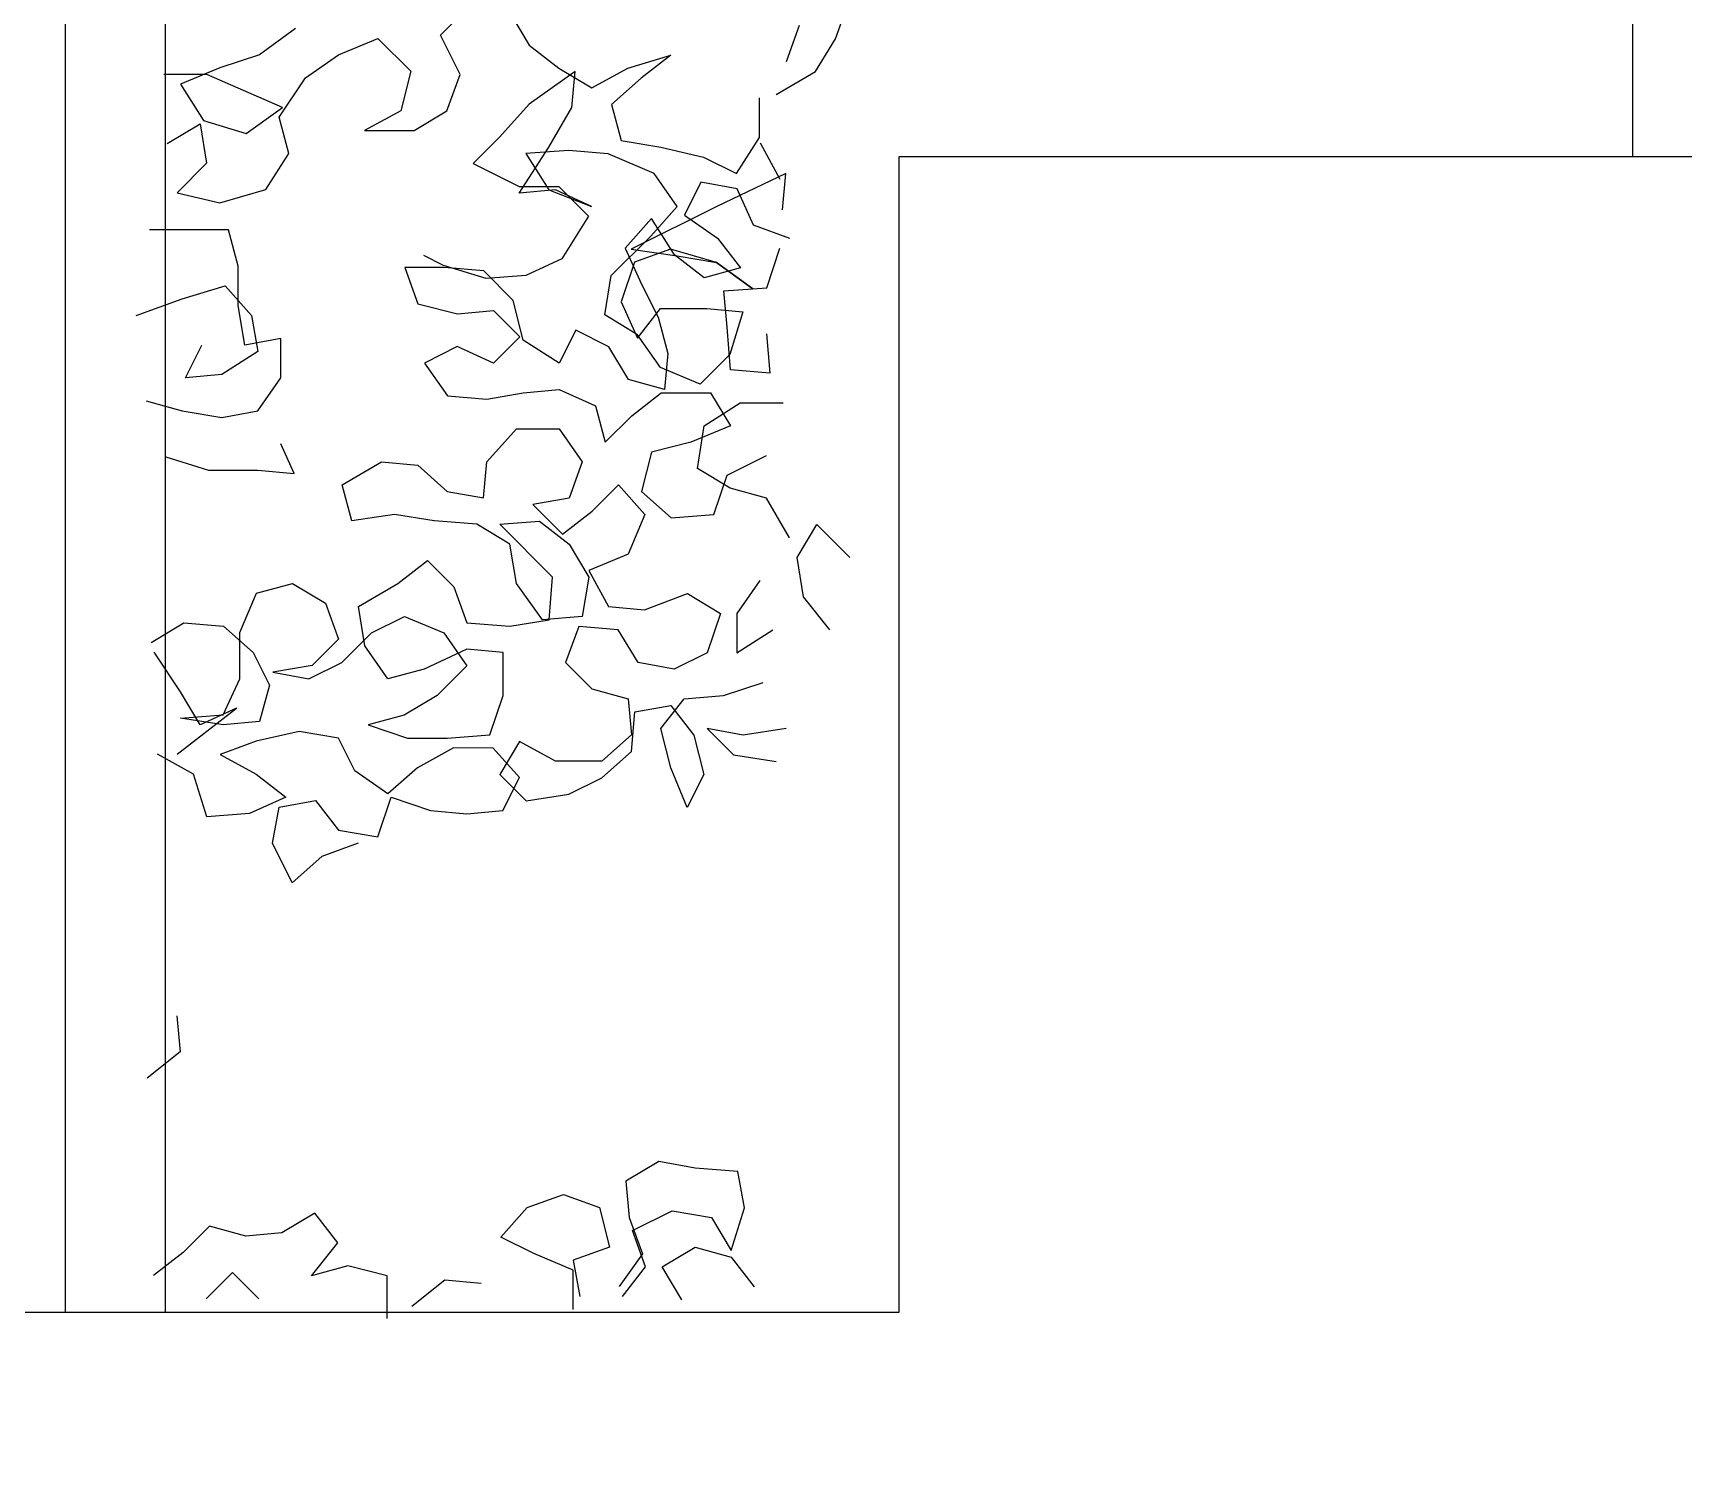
# Model space of a CAD drawing. Header units: millimetres. Extents: x -249630 to 95394, y -188036 to 109963.
# Drawn here: x -86682.3 to -86373.1, y 81521.6 to 81791.3 of the extents above; entities that cross this region are included whole.
import ezdxf

# ---------------------------------------------------------------- set-up
doc = ezdxf.new("R2010")
doc.units = ezdxf.units.MM
for name, color, linetype in [('AHojas', 86, 'Continuous'), ('Layer11', 30, 'Continuous'), ('Layer2', 8, 'Continuous'), ('Layer3', 3, 'Continuous'), ('Layer5', 84, 'Continuous')]:
    doc.layers.add(name, color=color, linetype=linetype)

msp = doc.modelspace()

# ---------------------------------------------------------------- linework, layer by layer
at = {"layer": 'AHojas'}
for p, q in [((-86605.961, 81790.923), (-86600.405, 81796.469)), ((-86593.006, 81795.229), (-86589.311, 81789.058)), ((-86531.93, 81790.247), (-86529.457, 81797.029)), ((-86633.096, 81792.182), (-86639.885, 81787.254)), ((-86538.712, 81792.72), (-86541.185, 81785.938)), ((-86625.083, 81787.24), (-86617.68, 81790.317)), ((-86617.68, 81790.317), (-86611.518, 81784.144)), ((-86602.267, 81783.519), (-86605.961, 81790.923)), ((-86589.311, 81789.058), (-86583.764, 81784.736)), ((-86535.636, 81784.083), (-86531.93, 81790.247)), ((-86639.885, 81787.254), (-86647.288, 81784.794)), ((-86631.255, 81782.929), (-86625.083, 81787.24)), ((-86570.813, 81784.724), (-86562.793, 81787.183)), ((-86562.793, 81787.183), (-86568.347, 81782.871)), ((-86649.756, 81783.563), (-86657.774, 81783.57)), ((-86647.288, 81784.794), (-86654.692, 81781.717)), ((-86635.577, 81777.382), (-86649.756, 81783.563)), ((-86636.195, 81775.533), (-86631.255, 81782.929)), ((-86611.518, 81784.144), (-86613.375, 81776.745)), ((-86604.74, 81776.737), (-86602.267, 81783.519)), ((-86580.681, 81784.116), (-86589.321, 81777.957)), ((-86583.764, 81784.736), (-86577.6, 81781.03)), ((-86581.304, 81777.333), (-86580.681, 81784.116)), ((-86577.6, 81781.03), (-86570.813, 81784.724)), ((-86568.347, 81782.871), (-86573.902, 81777.943)), ((-86543.041, 81779.773), (-86535.636, 81784.083)), ((-86654.692, 81781.717), (-86650.381, 81774.929)), ((-86546.155, 81771.75), (-86546.148, 81779.151)), ((-86642.365, 81772.455), (-86635.577, 81777.382)), ((-86613.375, 81776.745), (-86620.162, 81773.051)), ((-86610.911, 81773.043), (-86604.74, 81776.737)), ((-86589.321, 81777.957), (-86594.877, 81771.794)), ((-86585.628, 81769.936), (-86581.304, 81777.333)), ((-86573.902, 81777.943), (-86572.058, 81771.157)), ((-86657.169, 81770.618), (-86650.998, 81774.313)), ((-86650.998, 81774.313), (-86649.771, 81766.911)), ((-86650.381, 81774.929), (-86642.365, 81772.455)), ((-86634.351, 81768.747), (-86636.195, 81775.533)), ((-86620.162, 81773.051), (-86610.911, 81773.043)), ((-86594.877, 81771.794), (-86599.816, 81766.865)), ((-86591.186, 81761.306), (-86585.628, 81769.936)), ((-86572.058, 81771.157), (-86564.659, 81769.917)), ((-86564.659, 81769.917), (-86556.643, 81768.059)), ((-86550.478, 81764.97), (-86546.155, 81771.75)), ((-86546.019, 81770.722), (-86542.325, 81763.935)), ((-86649.771, 81766.911), (-86655.327, 81761.365)), ((-86638.675, 81761.967), (-86634.351, 81768.747)), ((-86599.816, 81766.865), (-86591.185, 81762.54)), ((-86581.928, 81769.316), (-86589.946, 81768.706)), ((-86589.946, 81768.706), (-86585.635, 81761.918)), ((-86574.528, 81768.692), (-86581.928, 81769.316)), ((-86565.897, 81764.984), (-86574.528, 81768.692)), ((-86556.643, 81768.059), (-86550.478, 81764.97)), ((-86561.585, 81758.812), (-86565.897, 81764.984)), ((-86541.227, 81764.961), (-86554.184, 81758.806)), ((-86541.85, 81758.178), (-86541.227, 81764.961)), ((-86655.327, 81761.365), (-86647.311, 81759.508)), ((-86647.311, 81759.508), (-86638.675, 81761.967)), ((-86584.402, 81761.917), (-86591.186, 81761.306)), ((-86591.185, 81762.54), (-86583.784, 81762.533)), ((-86585.635, 81761.918), (-86577.62, 81758.827)), ((-86577.62, 81758.827), (-86584.402, 81761.917)), ((-86583.784, 81762.533), (-86578.239, 81756.977)), ((-86557.127, 81763.331), (-86560.216, 81757.167)), ((-86550.344, 81762.092), (-86557.127, 81763.331)), ((-86547.266, 81755.305), (-86550.344, 81762.092)), ((-86554.184, 81758.806), (-86570.227, 81750.803)), ((-86566.524, 81753.266), (-86561.585, 81758.812)), ((-86645.69, 81754.417), (-86660.492, 81754.431)), ((-86643.846, 81747.631), (-86645.69, 81754.417)), ((-86578.239, 81756.977), (-86583.18, 81748.964)), ((-86566.384, 81756.556), (-86571.323, 81751.01)), ((-86562.073, 81749.768), (-86566.384, 81756.556)), ((-86560.216, 81757.167), (-86554.053, 81752.844)), ((-86540.484, 81752.832), (-86547.266, 81755.305)), ((-86573.932, 81745.872), (-86566.524, 81753.266)), ((-86554.053, 81752.844), (-86549.741, 81747.29)), ((-86605.384, 81747.751), (-86609.082, 81749.605)), ((-86583.18, 81748.964), (-86589.967, 81745.887)), ((-86569.612, 81748.335), (-86572.086, 81740.937)), ((-86571.323, 81751.01), (-86568.246, 81744.223)), ((-86570.227, 81750.803), (-86561.594, 81749.561)), ((-86562.826, 81750.796), (-86569.612, 81748.335)), ((-86554.194, 81748.321), (-86562.826, 81750.796)), ((-86556.526, 81745.446), (-86562.073, 81749.768)), ((-86561.594, 81749.561), (-86554.194, 81748.321)), ((-86547.414, 81743.381), (-86554.194, 81748.321)), ((-86554.194, 81748.321), (-86547.414, 81743.381)), ((-86544.81, 81743.585), (-86542.336, 81750.983)), ((-86643.853, 81740.231), (-86643.846, 81747.631)), ((-86612.648, 81747.347), (-86610.187, 81740.561)), ((-86605.247, 81747.34), (-86612.648, 81747.347)), ((-86597.368, 81745.277), (-86605.384, 81747.751)), ((-86597.847, 81746.717), (-86605.247, 81747.34)), ((-86592.301, 81741.161), (-86597.847, 81746.717)), ((-86589.967, 81745.887), (-86597.368, 81745.277)), ((-86575.172, 81738.473), (-86573.932, 81745.872)), ((-86549.741, 81747.29), (-86556.526, 81745.446)), ((-86654.336, 81741.474), (-86646.316, 81743.933)), ((-86646.316, 81743.933), (-86641.388, 81738.378)), ((-86568.246, 81744.223), (-86565.168, 81738.053)), ((-86552.828, 81742.975), (-86544.81, 81743.585)), ((-86552.218, 81736.191), (-86552.828, 81742.975)), ((-86662.973, 81738.398), (-86654.336, 81741.474)), ((-86642.626, 81732.829), (-86643.853, 81740.231)), ((-86610.187, 81740.561), (-86602.788, 81738.704)), ((-86602.788, 81738.704), (-86596.003, 81739.314)), ((-86596.003, 81739.314), (-86591.074, 81734.376)), ((-86590.458, 81733.759), (-86592.301, 81741.161)), ((-86572.086, 81740.937), (-86569.009, 81734.15)), ((-86569.009, 81734.15), (-86564.686, 81739.696)), ((-86564.686, 81739.696), (-86556.052, 81739.688)), ((-86556.052, 81739.688), (-86549.269, 81739.066)), ((-86549.269, 81739.066), (-86551.743, 81731.05)), ((-86641.388, 81738.378), (-86640.16, 81731.593)), ((-86569.008, 81734.766), (-86575.172, 81738.473)), ((-86565.168, 81738.053), (-86563.324, 81731.267)), ((-86551.608, 81728.172), (-86552.218, 81736.191)), ((-86653.733, 81726.671), (-86650.644, 81732.836)), ((-86635.841, 81734.056), (-86642.626, 81732.829)), ((-86635.848, 81726.655), (-86635.841, 81734.056)), ((-86591.074, 81734.376), (-86596.012, 81729.447)), ((-86583.678, 81729.435), (-86590.458, 81733.759)), ((-86580.588, 81735.6), (-86583.678, 81729.435)), ((-86574.424, 81732.51), (-86580.588, 81735.6)), ((-86564.697, 81728.595), (-86569.008, 81734.766)), ((-86544.818, 81734.95), (-86544.208, 81727.549)), ((-86640.16, 81731.593), (-86646.948, 81727.282)), ((-86602.794, 81732.536), (-86608.964, 81729.458)), ((-86608.964, 81729.458), (-86604.652, 81723.287)), ((-86596.012, 81729.447), (-86602.794, 81732.536)), ((-86570.729, 81726.34), (-86574.424, 81732.51)), ((-86563.324, 81731.267), (-86563.946, 81724.483)), ((-86551.743, 81731.05), (-86557.299, 81725.505)), ((-86646.948, 81727.282), (-86653.733, 81726.671)), ((-86640.171, 81720.492), (-86635.848, 81726.655)), ((-86557.299, 81725.505), (-86564.697, 81728.595)), ((-86544.208, 81727.549), (-86551.608, 81728.172)), ((-86604.652, 81723.287), (-86597.252, 81722.664)), ((-86597.252, 81722.664), (-86590.467, 81723.891)), ((-86590.467, 81723.891), (-86583.682, 81724.501)), ((-86583.682, 81724.501), (-86576.901, 81721.411)), ((-86563.946, 81724.483), (-86570.729, 81726.34)), ((-86570.118, 81719.555), (-86564.564, 81723.867)), ((-86564.564, 81723.867), (-86555.313, 81723.859)), ((-86555.313, 81723.859), (-86551.618, 81717.688)), ((-86661.138, 81722.361), (-86654.356, 81720.505)), ((-86654.356, 81720.505), (-86646.956, 81719.264)), ((-86646.956, 81719.264), (-86640.171, 81720.492)), ((-86576.901, 81721.411), (-86575.057, 81714.626)), ((-86556.552, 81717.692), (-86549.764, 81722.003)), ((-86549.764, 81722.003), (-86541.746, 81721.996)), ((-86597.263, 81710.946), (-86591.706, 81717.108)), ((-86591.706, 81717.108), (-86583.689, 81717.1)), ((-86583.689, 81717.1), (-86579.377, 81710.929)), ((-86575.057, 81714.626), (-86570.118, 81719.555)), ((-86551.618, 81717.688), (-86559.022, 81714.611)), ((-86557.793, 81709.676), (-86556.552, 81717.692)), ((-86633.397, 81708.767), (-86635.859, 81714.32)), ((-86559.022, 81714.611), (-86566.424, 81712.768)), ((-86657.447, 81711.873), (-86649.432, 81709.399)), ((-86624.403, 81706.653), (-86616.998, 81710.964)), ((-86616.998, 81710.964), (-86610.215, 81710.341)), ((-86597.886, 81704.162), (-86597.263, 81710.946)), ((-86579.377, 81710.929), (-86581.85, 81704.147)), ((-86566.424, 81712.768), (-86568.281, 81705.368)), ((-86552.243, 81708.437), (-86544.839, 81712.131)), ((-86649.432, 81709.399), (-86640.181, 81709.39)), ((-86640.181, 81709.39), (-86633.397, 81708.767)), ((-86610.215, 81710.341), (-86604.669, 81705.402)), ((-86551.629, 81705.97), (-86557.793, 81709.676)), ((-86554.717, 81701.039), (-86552.243, 81708.437)), ((-86622.559, 81699.867), (-86624.403, 81706.653)), ((-86604.669, 81705.402), (-86597.886, 81704.162)), ((-86577.536, 81701.676), (-86572.597, 81706.606)), ((-86572.597, 81706.606), (-86567.668, 81701.051)), ((-86568.281, 81705.368), (-86562.735, 81700.429)), ((-86544.846, 81704.113), (-86551.629, 81705.97)), ((-86581.85, 81704.147), (-86588.636, 81702.92)), ((-86588.636, 81702.92), (-86583.09, 81697.364)), ((-86583.09, 81697.364), (-86577.536, 81701.676)), ((-86540.536, 81696.709), (-86544.846, 81704.113)), ((-86614.54, 81701.094), (-86622.559, 81699.867)), ((-86607.141, 81699.853), (-86614.54, 81701.094)), ((-86599.124, 81699.229), (-86607.141, 81699.853)), ((-86592.96, 81695.523), (-86599.124, 81699.229)), ((-86594.806, 81699.225), (-86587.405, 81699.835)), ((-86584.948, 81689.348), (-86594.806, 81699.225)), ((-86587.405, 81699.835), (-86581.858, 81695.513)), ((-86567.668, 81701.051), (-86570.759, 81693.653)), ((-86562.735, 81700.429), (-86554.717, 81701.039)), ((-86539.124, 81693.025), (-86535.418, 81699.189)), ((-86535.418, 81699.189), (-86529.257, 81693.016)), ((-86591.733, 81688.121), (-86592.96, 81695.523)), ((-86581.858, 81695.513), (-86578.164, 81689.342)), ((-86613.935, 81688.142), (-86608.381, 81692.454)), ((-86608.381, 81692.454), (-86603.452, 81687.515)), ((-86570.759, 81693.653), (-86578.162, 81690.576)), ((-86537.898, 81685.623), (-86539.124, 81693.025)), ((-86585.572, 81681.331), (-86584.948, 81689.348)), ((-86578.164, 81689.342), (-86579.404, 81681.943)), ((-86578.162, 81690.576), (-86574.468, 81683.788)), ((-86643.547, 81678.918), (-86640.457, 81686.316)), ((-86640.457, 81686.316), (-86633.671, 81688.16)), ((-86633.671, 81688.16), (-86627.507, 81684.454)), ((-86621.34, 81683.831), (-86613.935, 81688.142)), ((-86603.452, 81687.515), (-86600.991, 81680.729)), ((-86586.805, 81681.333), (-86591.733, 81688.121)), ((-86567.685, 81683.165), (-86559.664, 81686.242)), ((-86559.664, 81686.242), (-86553.5, 81682.536)), ((-86546.094, 81688.696), (-86550.417, 81682.533)), ((-86627.507, 81684.454), (-86625.046, 81677.667)), ((-86620.114, 81676.429), (-86621.34, 81683.831)), ((-86574.468, 81683.788), (-86567.685, 81683.165)), ((-86532.969, 81679.451), (-86537.898, 81685.623)), ((-86660.201, 81677.083), (-86654.03, 81680.777)), ((-86654.03, 81680.777), (-86646.63, 81680.154)), ((-86646.63, 81680.154), (-86641.084, 81675.215)), ((-86618.878, 81678.895), (-86612.708, 81681.973)), ((-86612.708, 81681.973), (-86605.31, 81678.883)), ((-86600.991, 81680.729), (-86592.974, 81680.105)), ((-86592.974, 81680.105), (-86585.572, 81681.331)), ((-86579.404, 81681.943), (-86586.805, 81681.333)), ((-86580.022, 81680.093), (-86582.495, 81673.311)), ((-86572.622, 81679.469), (-86580.022, 81680.093)), ((-86553.5, 81682.536), (-86555.974, 81675.137)), ((-86550.417, 81682.533), (-86550.423, 81675.132)), ((-86643.555, 81670.283), (-86643.547, 81678.918)), ((-86625.046, 81677.667), (-86629.985, 81672.738)), ((-86624.434, 81673.349), (-86618.878, 81678.895)), ((-86605.31, 81678.883), (-86600.998, 81672.711)), ((-86568.927, 81673.299), (-86572.622, 81679.469)), ((-86550.423, 81675.132), (-86543.635, 81679.443)), ((-86654.659, 81667.826), (-86659.586, 81675.232)), ((-86641.084, 81675.215), (-86638.006, 81669.045)), ((-86615.802, 81670.258), (-86620.114, 81676.429)), ((-86600.995, 81675.795), (-86609.016, 81672.102)), ((-86594.212, 81675.172), (-86600.995, 81675.795)), ((-86594.219, 81667.154), (-86594.212, 81675.172)), ((-86555.974, 81675.137), (-86562.144, 81672.059)), ((-86629.985, 81672.738), (-86637.387, 81671.511)), ((-86637.387, 81671.511), (-86630.604, 81670.271)), ((-86630.604, 81670.271), (-86624.434, 81673.349)), ((-86609.016, 81672.102), (-86615.802, 81670.258)), ((-86600.998, 81672.711), (-86606.554, 81667.166)), ((-86582.495, 81673.311), (-86577.566, 81668.373)), ((-86562.144, 81672.059), (-86568.927, 81673.299)), ((-86650.964, 81661.656), (-86654.659, 81667.826)), ((-86646.645, 81663.502), (-86643.555, 81670.283)), ((-86638.006, 81669.045), (-86639.862, 81662.262)), ((-86577.566, 81668.373), (-86570.784, 81666.516)), ((-86552.898, 81667.117), (-86545.495, 81669.577)), ((-86655.286, 81656.109), (-86644.177, 81664.733)), ((-86644.177, 81664.733), (-86650.964, 81661.656)), ((-86606.554, 81667.166), (-86612.725, 81663.471)), ((-86596.693, 81659.756), (-86594.219, 81667.154)), ((-86570.784, 81666.516), (-86570.173, 81659.732)), ((-86569.552, 81664.048), (-86562.767, 81665.275)), ((-86564.621, 81660.96), (-86560.299, 81666.507)), ((-86562.767, 81665.275), (-86558.455, 81659.721)), ((-86560.299, 81666.507), (-86552.898, 81667.117)), ((-86654.663, 81662.893), (-86646.645, 81663.502)), ((-86646.647, 81661.652), (-86654.663, 81662.893)), ((-86639.862, 81662.262), (-86646.647, 81661.652)), ((-86612.725, 81663.471), (-86619.51, 81661.627)), ((-86619.51, 81661.627), (-86612.112, 81659.153)), ((-86570.176, 81656.648), (-86569.552, 81664.048)), ((-86640.482, 81658.562), (-86647.269, 81656.102)), ((-86632.463, 81660.405), (-86640.482, 81658.562)), ((-86625.063, 81659.165), (-86632.463, 81660.405)), ((-86621.985, 81652.995), (-86625.063, 81659.165)), ((-86612.112, 81659.153), (-86604.711, 81659.146)), ((-86604.711, 81659.146), (-86596.693, 81659.756)), ((-86591.143, 81658.517), (-86594.849, 81652.353)), ((-86584.363, 81654.811), (-86591.143, 81658.517)), ((-86570.173, 81659.732), (-86575.728, 81654.803)), ((-86562.778, 81653.557), (-86564.621, 81660.96)), ((-86558.455, 81659.721), (-86556.612, 81652.318)), ((-86555.987, 81660.952), (-86551.058, 81656.014)), ((-86549.204, 81659.712), (-86555.987, 81660.952)), ((-86541.185, 81660.938), (-86549.204, 81659.712)), ((-86652.206, 81652.406), (-86658.987, 81656.112)), ((-86647.269, 81656.102), (-86640.488, 81652.395)), ((-86603.479, 81657.295), (-86610.267, 81653.601)), ((-86596.078, 81657.288), (-86603.479, 81657.295)), ((-86591.15, 81651.733), (-86596.078, 81657.288)), ((-86575.731, 81651.719), (-86570.176, 81656.648)), ((-86551.058, 81656.014), (-86543.041, 81654.773)), ((-86649.746, 81644.386), (-86652.206, 81652.406)), ((-86640.488, 81652.395), (-86634.941, 81648.073)), ((-86615.822, 81648.672), (-86621.985, 81652.995)), ((-86610.267, 81653.601), (-86615.822, 81648.672)), ((-86594.849, 81652.353), (-86589.92, 81647.415)), ((-86575.728, 81654.803), (-86584.363, 81654.811)), ((-86559.701, 81646.154), (-86562.778, 81653.557)), ((-86556.612, 81652.318), (-86559.701, 81646.154)), ((-86594.239, 81645.569), (-86591.15, 81651.733)), ((-86581.901, 81648.641), (-86575.731, 81651.719)), ((-86634.941, 81648.073), (-86641.728, 81644.995)), ((-86637.416, 81639.441), (-86636.176, 81646.224)), ((-86636.176, 81646.224), (-86629.391, 81647.451)), ((-86629.391, 81647.451), (-86625.079, 81641.896)), ((-86617.679, 81640.656), (-86615.206, 81648.055)), ((-86615.206, 81648.055), (-86607.807, 81645.581)), ((-86589.92, 81647.415), (-86581.901, 81648.641)), ((-86641.728, 81644.995), (-86649.746, 81644.386)), ((-86607.807, 81645.581), (-86601.024, 81644.958)), ((-86601.024, 81644.958), (-86594.239, 81645.569)), ((-86625.079, 81641.896), (-86617.679, 81640.656)), ((-86633.722, 81632.037), (-86637.416, 81639.441)), ((-86628.167, 81636.965), (-86633.722, 81632.037)), ((-86621.381, 81639.426), (-86628.167, 81636.965)), ((-86655.355, 81607.107), (-86654.744, 81600.322)), ((-86654.744, 81600.322), (-86660.916, 81595.394)), ((-86565.017, 81579.767), (-86571.187, 81576.072)), ((-86558.234, 81578.527), (-86565.017, 81579.767)), ((-86550.217, 81577.903), (-86558.234, 81578.527)), ((-86571.187, 81576.072), (-86570.577, 81569.288)), ((-86548.989, 81571.118), (-86550.217, 81577.903)), ((-86589.694, 81571.155), (-86582.908, 81573.616)), ((-86582.908, 81573.616), (-86576.126, 81571.143)), ((-86629.485, 81570.079), (-86635.656, 81566.384)), ((-86625.173, 81564.524), (-86629.485, 81570.079)), ((-86594.633, 81565.609), (-86589.694, 81571.155)), ((-86576.126, 81571.143), (-86574.282, 81563.74)), ((-86570.577, 81569.288), (-86568.116, 81562.501)), ((-86569.962, 81566.82), (-86562.558, 81570.514)), ((-86562.558, 81570.514), (-86555.158, 81569.274)), ((-86555.158, 81569.274), (-86551.464, 81563.103)), ((-86551.464, 81563.103), (-86548.989, 81571.118)), ((-86649.223, 81567.63), (-86654.162, 81562.701)), ((-86642.441, 81565.773), (-86649.223, 81567.63)), ((-86635.656, 81566.384), (-86642.441, 81565.773)), ((-86588.468, 81562.52), (-86594.633, 81565.609)), ((-86567.502, 81560.034), (-86569.962, 81566.82)), ((-86654.162, 81562.701), (-86659.716, 81558.388)), ((-86630.113, 81558.361), (-86625.173, 81564.524)), ((-86581.07, 81559.429), (-86588.468, 81562.52)), ((-86574.282, 81563.74), (-86581.069, 81561.28)), ((-86568.116, 81562.501), (-86572.439, 81556.338)), ((-86564.418, 81560.031), (-86558.247, 81563.726)), ((-86558.247, 81563.726), (-86551.465, 81561.869)), ((-86623.327, 81560.205), (-86630.113, 81558.361)), ((-86615.928, 81558.348), (-86623.327, 81560.205)), ((-86581.077, 81552.029), (-86581.07, 81559.429)), ((-86581.069, 81561.28), (-86579.841, 81554.494)), ((-86571.824, 81554.487), (-86567.502, 81560.034)), ((-86560.723, 81553.86), (-86564.418, 81560.031)), ((-86551.465, 81561.869), (-86547.153, 81556.315)), ((-86649.852, 81554.062), (-86644.914, 81558.992)), ((-86644.914, 81558.992), (-86639.985, 81554.053)), ((-86615.935, 81550.331), (-86615.928, 81558.348)), ((-86611.297, 81552.673), (-86605.125, 81557.601)), ((-86605.125, 81557.601), (-86598.341, 81556.978))]:
    msp.add_line(p, q, dxfattribs=at)
at = {"layer": 'Layer11'}
for points in [[(-86382.461, 81768.181), (-86382.461, 82804.128)], [(-86657.461, 81551.514), (-86657.461, 82613.462)]]:
    msp.add_lwpolyline(points, dxfattribs=at)
at = {"layer": 'Layer2'}
msp.add_lwpolyline([(-86676.211, 81551.514), (-86676.211, 82600.462)], dxfattribs=at)
at = {"layer": 'Layer3'}
msp.add_lwpolyline([(-87769.961, 80901.514), (-87769.961, 80901.514), (-87769.961, 80901.514), (-87457.461, 80901.514), (-87457.461, 81118.181), (-87144.961, 81118.181), (-87144.961, 81334.848), (-86832.461, 81334.848), (-86832.461, 81551.514), (-86519.961, 81551.514), (-86519.961, 81768.181), (-86207.461, 81768.181), (-86207.461, 81984.848), (-85894.961, 81984.848)], dxfattribs=at)
at = {"layer": 'Layer5'}
msp.add_lwpolyline([(-86676.211, 81676.514), (-86676.211, 82600.462)], dxfattribs=at)

doc.saveas('drawing.dxf')
